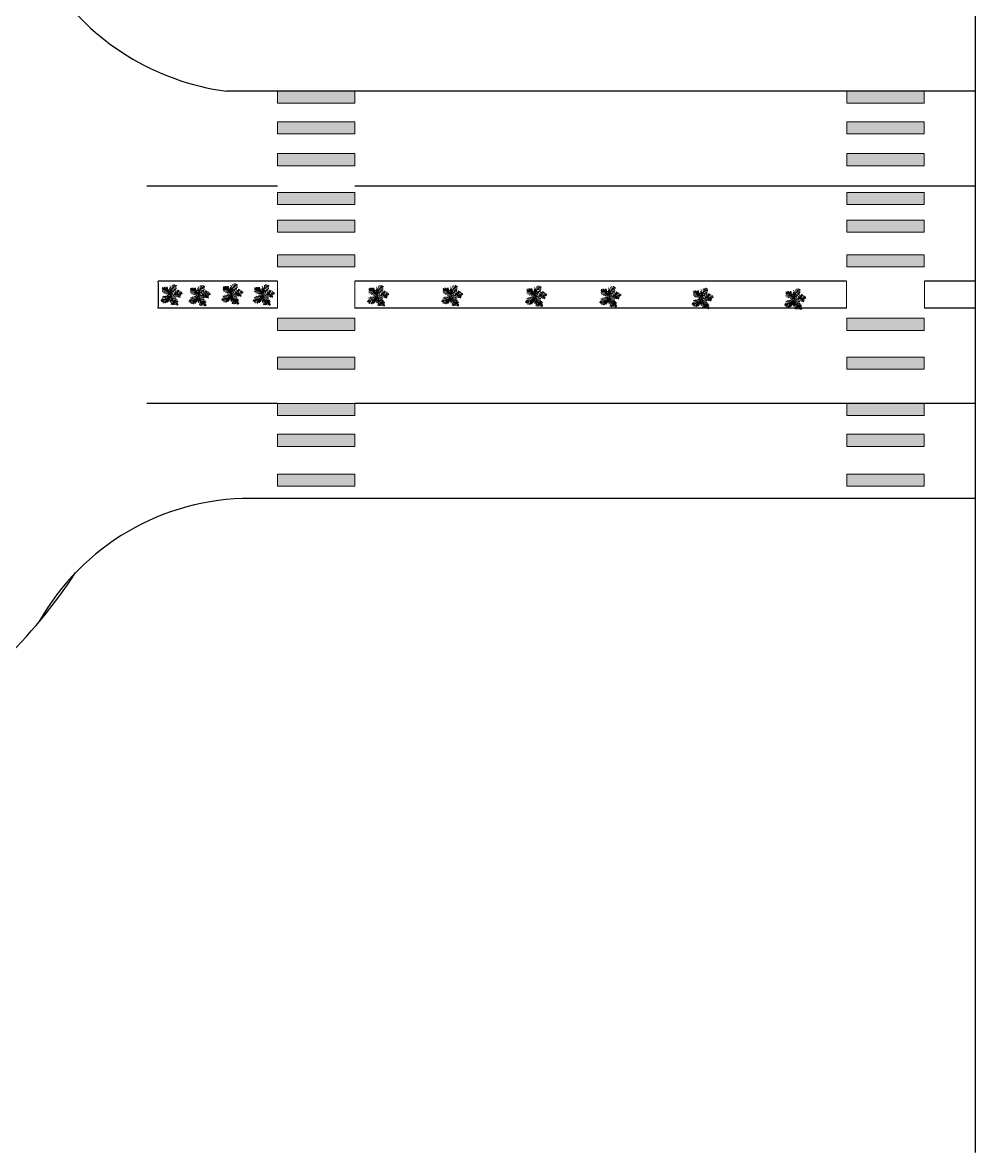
# Model space of a CAD drawing. Header units: inches. Extents: x -291016 to -124071, y 25078 to 137196.
# Drawn here: x -204840 to -201331, y 31457 to 35619 of the extents above; entities that cross this region are included whole.
import ezdxf

# ---------------------------------------------------------------- set-up
doc = ezdxf.new("R2010")
doc.units = ezdxf.units.IN
doc.header["$MEASUREMENT"] = 0
doc.layers.add('DOOR', color=112, linetype='Continuous', lineweight=20)
doc.layers.add('Furn', color=106, linetype='Continuous', lineweight=9)

# ---------------------------------------------------------------- blocks, each defined once
blk = doc.blocks.new('*U4')
for p, q in [((-47.498, 19.737), (-55.83, 18.344)), ((-40.615, 13.7), (-55.105, 10.913)), ((-31.5, 4.5), (-52.5, 25.5)), ((-33.37, 6.269), (-52.207, 5.34)), ((-48.585, 21.131), (-49.309, 29.026)), ((-28.299, 3.483), (-47.86, -5.805)), ((-43.513, 28.561), (-42.427, 15.558)), ((-38.442, 26.239), (-34.819, 7.663)), ((-21.416, 3.018), (-38.079, -8.128)), ((-35.544, 28.097), (-24.314, 3.947)), ((0, 0), (-31.5, 4.5)), ((-14.533, 2.09), (-30.834, 25.31)), ((-15.982, 2.09), (-30.11, -9.521)), ((-3.665, 19.273), (-27.574, 35.527)), ((-5.114, 28.097), (-24.676, 40.636)), ((-24.314, 23.917), (-2.941, 13.7)), ((0, 0), (-22.5, -19.5)), ((-7.288, 39.707), (-21.778, 46.673)), ((-6.563, 1.161), (-21.416, -8.128)), ((-20.691, 13.7), (-1.129, 4.876)), ((-8.737, 47.138), (-17.069, 52.711)), ((-10.186, 53.64), (-13.084, 55.962)), ((0, 0), (-10.5, 57)), ((-9.099, 51.782), (-6.563, 55.962)), ((-7.65, 43.423), (-2.578, 49.46)), ((-5.839, 35.992), (4.667, 48.067)), ((-5.114, 27.632), (10.463, 46.673)), ((-2.941, 16.486), (8.652, 37.85)), ((-1.129, 6.734), (9.014, 26.704)), ((0, 0), (27, 9)), ((0, 0), (18, -22.5)), ((3.942, 1.625), (11.187, 24.381)), ((6.478, 1.625), (26.04, -8.592)), ((10.101, 3.483), (17.708, 26.239)), ((11.187, 3.483), (30.749, -5.805)), ((16.259, 5.805), (23.142, 31.348)), ((18.07, 5.805), (35.096, -3.483)), ((22.055, 7.198), (27.489, 32.277)), ((24.229, 7.663), (46.688, 1.625)), ((27, 9), (48, 36)), ((27.127, 9.056), (31.112, 35.992)), ((29.662, 12.307), (48.137, 6.269)), ((31.836, 30.883), (32.561, 16.486)), ((33.285, 16.486), (48.862, 10.913)), ((35.096, 32.741), (37.27, 22.524)), ((36.183, 19.737), (48.137, 17.88)), ((38.719, 34.134), (41.979, 28.561)), ((40.53, 25.775), (48.862, 24.846)), ((43.791, 29.954), (51.036, 30.883)), ((44.153, 36.456), (45.239, 32.741)), ((-17.431, -15.094), (-42.789, -18.809)), ((-28.299, -29.026), (-42.789, -31.348)), ((-24.314, -21.596), (-42.427, -22.06)), ((-30.834, -34.135), (-42.427, -35.528)), ((-34.457, -39.708), (-40.978, -42.494)), ((-26.849, -26.24), (-40.253, -25.775)), ((-22.5, -19.5), (-37.5, -45)), ((-32.646, -36.921), (-31.921, -44.352)), ((-15.257, -12.772), (-30.11, -12.772)), ((-29.023, -30.884), (-27.936, -43.887)), ((-25.038, -23.918), (-22.865, -45.281)), ((-20.691, -18.345), (-17.793, -44.352)), ((-6.563, -5.805), (-19.967, -9.985)), ((-17.069, -15.094), (-12.721, -40.172)), ((-13.446, -11.378), (-8.737, -32.741)), ((-9.461, -8.592), (-6.201, -23.453)), ((-4.752, -3.483), (-3.665, -14.629)), ((2.493, -3.019), (-1.491, -20.202)), ((1.769, -2.555), (24.229, -9.521)), ((5.029, -6.27), (2.131, -25.775)), ((9.014, -11.378), (3.58, -35.992)), ((14.085, -16.951), (6.478, -40.172)), ((7.565, -9.056), (32.198, -14.629)), ((18.07, -22.524), (8.289, -45.745)), ((12.274, -15.094), (36.907, -18.809)), ((20.244, -30.419), (15.897, -44.816)), ((16.259, -19.738), (36.183, -22.989)), ((18, -22.5), (27, -52.5)), ((18.433, -22.524), (40.53, -29.026)), ((19.157, -25.311), (38.719, -33.206)), ((22.78, -37.85), (19.519, -48.532)), ((21.331, -32.741), (39.081, -40.636)), ((22.78, -38.314), (34.372, -44.816)), ((24.591, -45.745), (23.142, -50.854)), ((24.591, -43.423), (30.749, -47.603)), ((26.764, -49.925), (28.213, -50.854))]:
    blk.add_line(p, q)

msp = doc.modelspace()

# ---------------------------------------------------------------- hatches: boundary and pattern name
at = {"layer": 'DOOR', "linetype": 'Continuous', "ltscale": 0.2}
for points in [[(-203616, 35366.6158), (-203901, 35366.6158), (-203901, 35322), (-203616, 35322)], [(-201519.5, 35366.6158), (-201804.5, 35366.6158), (-201804.5, 35322), (-201519.5, 35322)], [(-203616, 35254), (-203901, 35254), (-203901, 35209.3842), (-203616, 35209.3842)], [(-201519.5, 35254), (-201804.5, 35254), (-201804.5, 35209.3842), (-201519.5, 35209.3842)], [(-203616, 35136.5), (-203901, 35136.5), (-203901, 35091.8842), (-203616, 35091.8842)], [(-201519.5, 35136.5), (-201804.5, 35136.5), (-201804.5, 35091.8842), (-201519.5, 35091.8842)], [(-203616, 34993.5), (-203901, 34993.5), (-203901, 34948.8842), (-203616, 34948.8842)], [(-201519.5, 34993.5), (-201804.5, 34993.5), (-201804.5, 34948.8842), (-201519.5, 34948.8842)], [(-203616, 34891.5), (-203901, 34891.5), (-203901, 34846.8842), (-203616, 34846.8842)], [(-201519.5, 34891.5), (-201804.5, 34891.5), (-201804.5, 34846.8842), (-201519.5, 34846.8842)], [(-203616, 34764), (-203901, 34764), (-203901, 34719.3842), (-203616, 34719.3842)], [(-201519.5, 34764), (-201804.5, 34764), (-201804.5, 34719.3842), (-201519.5, 34719.3842)], [(-203616, 34530), (-203901, 34530), (-203901, 34485.3842), (-203616, 34485.3842)], [(-201519.5, 34530), (-201804.5, 34530), (-201804.5, 34485.3842), (-201519.5, 34485.3842)], [(-203616, 34387), (-203901, 34387), (-203901, 34342.3842), (-203616, 34342.3842)], [(-201519.5, 34387), (-201804.5, 34387), (-201804.5, 34342.3842), (-201519.5, 34342.3842)], [(-203616, 34216.6158), (-203901, 34216.6158), (-203901, 34172), (-203616, 34172)], [(-201519.5, 34216.6158), (-201804.5, 34216.6158), (-201804.5, 34172), (-201519.5, 34172)], [(-203616, 34102.5), (-203901, 34102.5), (-203901, 34057.8842), (-203616, 34057.8842)], [(-201519.5, 34102.5), (-201804.5, 34102.5), (-201804.5, 34057.8842), (-201519.5, 34057.8842)], [(-203616, 33956), (-203901, 33956), (-203901, 33911.3842), (-203616, 33911.3842)], [(-201519.5, 33956), (-201804.5, 33956), (-201804.5, 33911.3842), (-201519.5, 33911.3842)]]:
    msp.add_hatch(color=2, dxfattribs=at).paths.add_polyline_path(points)

# ---------------------------------------------------------------- linework, layer by layer
msp.add_line((-201330.6072, 31457.3438), (-201330.6072, 37775.8878))
at = {"color": 1}
for p, q in [((-201330.6072, 35366.6158), (-204089.5002, 35366.6158)), ((-203901, 35016.6158), (-204382.8467, 35016.6158)), ((-201330.6072, 35016.6158), (-203616, 35016.6158)), ((-203901, 34666.6158), (-204340.2326, 34666.6158)), ((-201805, 34666.6158), (-203616, 34666.6158)), ((-201330.6072, 34666.6158), (-201517.5, 34666.6158)), ((-203901, 34566.6158), (-204340.2326, 34566.6158)), ((-201805, 34566.6158), (-203616, 34566.6158)), ((-201330.6072, 34566.6158), (-201517.5, 34566.6158)), ((-203901, 34216.6158), (-204382.8467, 34216.6158)), ((-201330.6072, 34216.6158), (-203616, 34216.6158)), ((-201330.6072, 33866.6158), (-204002.6882, 33866.6158))]:
    msp.add_line(p, q, dxfattribs=at)
at = {"color": 3}
for centre, radius, start, end in [((-203966.477, 36285.6796), 927.261, 214.1489456, 262.3758752), ((-204001.0942, 32973.0138), 893.6034, 89.8977982, 150.6231174)]:
    msp.add_arc(centre, radius, start, end, dxfattribs=at)
for start, end in [(358.4678093, 1.5321907), (300.3494539, 326.8141494)]:
    msp.add_arc((-206209.5209, 34616.6158), 1869.9568, start, end)
at = {"layer": 'DOOR', "color": 2, "linetype": 'Continuous', "ltscale": 0.2}
for p, q in [((-203901, 34666.6158), (-203901, 34566.6158)), ((-203616, 34666.6158), (-203616, 34566.6158))]:
    msp.add_line(p, q, dxfattribs=at)
for points in [[(-203901, 35366.6158), (-203616, 35366.6158), (-203616, 35322), (-203901, 35322)], [(-201804.5, 35366.6158), (-201519.5, 35366.6158), (-201519.5, 35322), (-201804.5, 35322)], [(-203901, 35254), (-203616, 35254), (-203616, 35209.3842), (-203901, 35209.3842)], [(-201804.5, 35254), (-201519.5, 35254), (-201519.5, 35209.3842), (-201804.5, 35209.3842)], [(-203901, 35136.5), (-203616, 35136.5), (-203616, 35091.8842), (-203901, 35091.8842)], [(-201804.5, 35136.5), (-201519.5, 35136.5), (-201519.5, 35091.8842), (-201804.5, 35091.8842)], [(-203901, 34993.5), (-203616, 34993.5), (-203616, 34948.8842), (-203901, 34948.8842)], [(-201804.5, 34993.5), (-201519.5, 34993.5), (-201519.5, 34948.8842), (-201804.5, 34948.8842)], [(-203901, 34891.5), (-203616, 34891.5), (-203616, 34846.8842), (-203901, 34846.8842)], [(-201804.5, 34891.5), (-201519.5, 34891.5), (-201519.5, 34846.8842), (-201804.5, 34846.8842)], [(-203901, 34764), (-203616, 34764), (-203616, 34719.3842), (-203901, 34719.3842)], [(-201804.5, 34764), (-201519.5, 34764), (-201519.5, 34719.3842), (-201804.5, 34719.3842)], [(-203901, 34530), (-203616, 34530), (-203616, 34485.3842), (-203901, 34485.3842)], [(-201804.5, 34530), (-201519.5, 34530), (-201519.5, 34485.3842), (-201804.5, 34485.3842)], [(-203901, 34387), (-203616, 34387), (-203616, 34342.3842), (-203901, 34342.3842)], [(-201804.5, 34387), (-201519.5, 34387), (-201519.5, 34342.3842), (-201804.5, 34342.3842)], [(-203901, 34216.6158), (-203616, 34216.6158), (-203616, 34172), (-203901, 34172)], [(-201804.5, 34216.6158), (-201519.5, 34216.6158), (-201519.5, 34172), (-201804.5, 34172)], [(-203901, 34102.5), (-203616, 34102.5), (-203616, 34057.8842), (-203901, 34057.8842)], [(-201804.5, 34102.5), (-201519.5, 34102.5), (-201519.5, 34057.8842), (-201804.5, 34057.8842)], [(-203901, 33956), (-203616, 33956), (-203616, 33911.3842), (-203901, 33911.3842)], [(-201804.5, 33956), (-201519.5, 33956), (-201519.5, 33911.3842), (-201804.5, 33911.3842)]]:
    msp.add_lwpolyline(points, close=True, dxfattribs=at)
for points in [[(-201805, 34566.6158), (-201805, 34666.6158)], [(-201517.5, 34666.6158), (-201517.5, 34566.6158)]]:
    msp.add_lwpolyline(points, dxfattribs=at)

# ---------------------------------------------------------------- block references
at = {"layer": 'Furn', "ltscale": 0.2, "xscale": 0.7250000000931323, "yscale": 0.7250000000931323, "zscale": 0.725, "rotation": 270}
for p in [(-204293.3713, 34614.4028), (-204189.7186, 34611.6772), (-204069.24, 34617.5469), (-203953.3921, 34613.8484), (-203532.2338, 34611.0902), (-203259.2338, 34611.0902), (-202950.2338, 34609.0902), (-202677.2338, 34607.5902), (-202337.2338, 34601.0902), (-201996.2338, 34598.5902)]:
    msp.add_blockref('*U4', p, dxfattribs=at)

doc.saveas('drawing.dxf')
